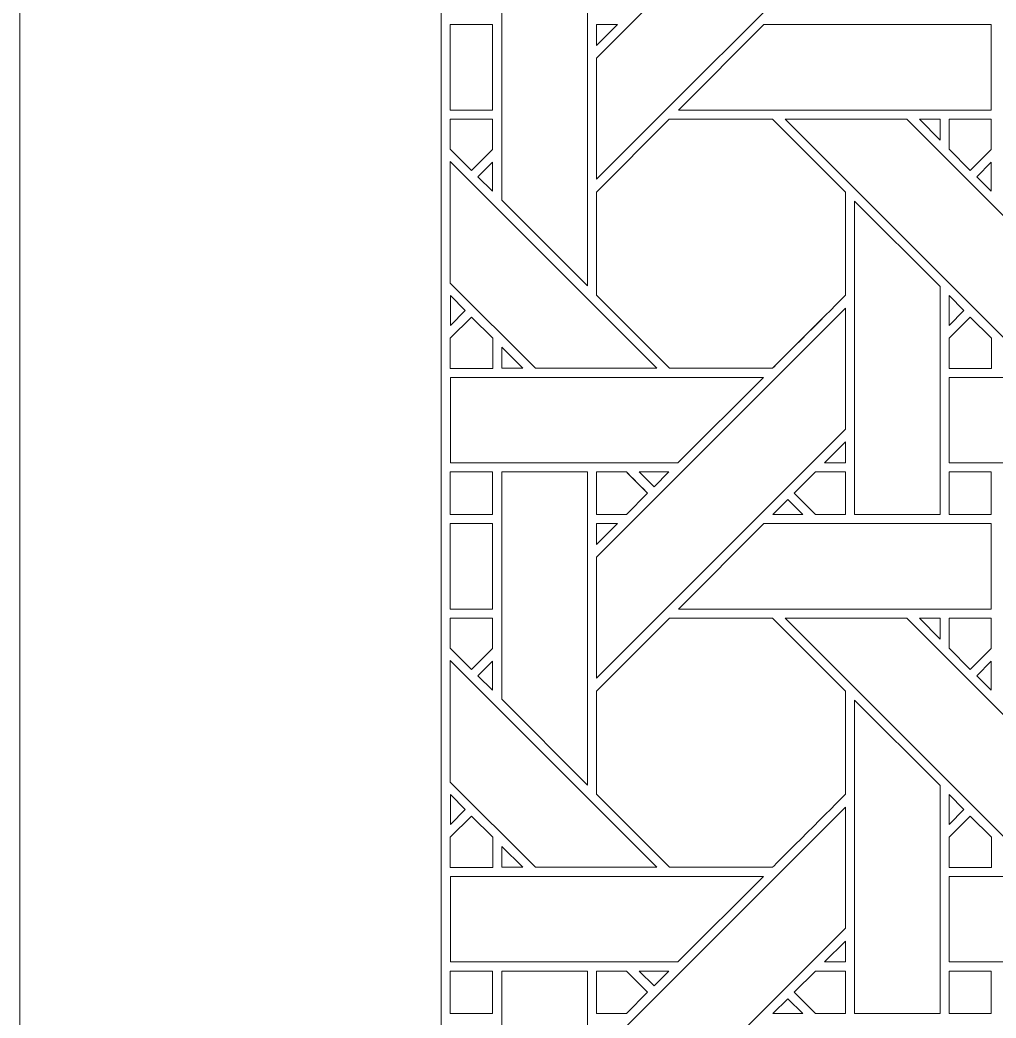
# Model space of a CAD drawing. Header units: inches. Extents: x 4.9 to 19.9, y 1.6 to 16.6.
# Drawn here: x 4.883 to 6.739, y 7.148 to 9.046 of the extents above; entities that cross this region are included whole.
import ezdxf

# ---------------------------------------------------------------- set-up
doc = ezdxf.new("R2010")
doc.units = ezdxf.units.IN
doc.header["$MEASUREMENT"] = 0
doc.layers.add('Design', color=7, linetype='Continuous', lineweight=0)

msp = doc.modelspace()

# ---------------------------------------------------------------- linework, layer by layer
at = {"layer": 'Design'}
for points, knots in [([(4.8829, 16.5948), (4.8829, 16.5948), (4.8829, 1.5948), (4.8829, 1.5948), (4.8829, 1.5948), (19.8829, 1.5948), (19.8829, 1.5948), (19.8829, 1.5948), (19.8829, 16.5948), (19.8829, 16.5948), (19.8829, 16.5948), (4.8829, 16.5948), (4.8829, 16.5948)], [0, 0, 0, 0, 1, 1, 1, 2, 2, 2, 3, 3, 3, 4, 4, 4, 4]), ([(5.684, 15.7937), (5.684, 15.7937), (5.684, 2.3959), (5.684, 2.3959), (5.684, 2.3959), (19.0818, 2.3959), (19.0818, 2.3959), (19.0818, 2.3959), (19.0818, 15.7937), (19.0818, 15.7937), (19.0818, 15.7937), (5.684, 15.7937), (5.684, 15.7937)], [0, 0, 0, 0, 1, 1, 1, 2, 2, 2, 3, 3, 3, 4, 4, 4, 4]), ([(5.9793, 8.9731), (5.9793, 8.9731), (6.453, 9.4467), (6.453, 9.4467), (6.453, 9.4467), (6.453, 9.2166), (6.453, 9.2166), (6.453, 9.2166), (5.9793, 8.743), (5.9793, 8.743), (5.9793, 8.743), (5.9793, 8.9731), (5.9793, 8.9731)], [0, 0, 0, 0, 1, 1, 1, 2, 2, 2, 3, 3, 3, 4, 4, 4, 4]), ([(5.9622, 9.1352), (5.9622, 9.1352), (5.9622, 8.5401), (5.9622, 8.5401), (5.9622, 8.5401), (5.7992, 8.703), (5.7992, 8.703), (5.7992, 8.703), (5.7992, 9.1352), (5.7992, 9.1352), (5.7992, 9.1352), (5.9622, 9.1352), (5.9622, 9.1352)], [0, 0, 0, 0, 1, 1, 1, 2, 2, 2, 3, 3, 3, 4, 4, 4, 4]), ([(5.7817, 9.0373), (5.7817, 9.0373), (5.7817, 8.8745), (5.7817, 8.8745), (5.7817, 8.8745), (5.7013, 8.8745), (5.7013, 8.8745), (5.7013, 8.8745), (5.7013, 9.0373), (5.7013, 9.0373), (5.7013, 9.0373), (5.7817, 9.0373), (5.7817, 9.0373)], [0, 0, 0, 0, 1, 1, 1, 2, 2, 2, 3, 3, 3, 4, 4, 4, 4]), ([(6.0191, 9.0373), (6.0191, 9.0373), (5.9793, 8.9975), (5.9793, 8.9975), (5.9793, 8.9975), (5.9793, 9.0373), (5.9793, 9.0373), (5.9793, 9.0373), (6.0191, 9.0373), (6.0191, 9.0373)], [0, 0, 0, 0, 1, 1, 1, 2, 2, 2, 3, 3, 3, 3]), ([(6.298, 9.0373), (6.298, 9.0373), (6.7304, 9.0373), (6.7304, 9.0373), (6.7304, 9.0373), (6.7304, 8.8745), (6.7304, 8.8745), (6.7304, 8.8745), (6.1351, 8.8745), (6.1351, 8.8745), (6.1351, 8.8745), (6.298, 9.0373), (6.298, 9.0373)], [0, 0, 0, 0, 1, 1, 1, 2, 2, 2, 3, 3, 3, 4, 4, 4, 4]), ([(5.7014, 8.8001), (5.7014, 8.8001), (5.7014, 8.8573), (5.7014, 8.8573), (5.7014, 8.8573), (5.7816, 8.8573), (5.7816, 8.8573), (5.7816, 8.8573), (5.7816, 8.7997), (5.7816, 8.7997), (5.7816, 8.7997), (5.7417, 8.7598), (5.7417, 8.7598), (5.7417, 8.7598), (5.7014, 8.8001), (5.7014, 8.8001)], [0, 0, 0, 0, 1, 1, 1, 2, 2, 2, 3, 3, 3, 4, 4, 4, 5, 5, 5, 5]), ([(5.7417, 8.7598), (5.7417, 8.7598), (5.7014, 8.8001), (5.7014, 8.8001), (5.7014, 8.8001), (5.7014, 8.8573), (5.7014, 8.8573), (5.7014, 8.8573), (5.7816, 8.8573), (5.7816, 8.8573), (5.7816, 8.8573), (5.7816, 8.7997), (5.7816, 8.7997), (5.7816, 8.7997), (5.7417, 8.7598), (5.7417, 8.7598)], [0, 0, 0, 0, 1, 1, 1, 2, 2, 2, 3, 3, 3, 4, 4, 4, 5, 5, 5, 5]), ([(6.3142, 8.3837), (6.3142, 8.3837), (6.1185, 8.3837), (6.1185, 8.3837), (6.1185, 8.3837), (5.9792, 8.5229), (5.9792, 8.5229), (5.9792, 8.5229), (5.9792, 8.7186), (5.9792, 8.7186), (5.9792, 8.7186), (6.1179, 8.8573), (6.1179, 8.8573), (6.1179, 8.8573), (6.3142, 8.8573), (6.3142, 8.8573), (6.3142, 8.8573), (6.4529, 8.7186), (6.4529, 8.7186), (6.4529, 8.7186), (6.4529, 8.5224), (6.4529, 8.5224), (6.4351, 8.5045), (6.3232, 8.3927), (6.3142, 8.3837)], [0, 0, 0, 0, 1, 1, 1, 2, 2, 2, 3, 3, 3, 4, 4, 4, 5, 5, 5, 6, 6, 6, 7, 7, 7, 8, 8, 8, 8]), ([(5.9792, 8.7186), (5.9792, 8.7186), (6.1179, 8.8573), (6.1179, 8.8573), (6.1179, 8.8573), (6.3142, 8.8573), (6.3142, 8.8573), (6.3142, 8.8573), (6.4529, 8.7186), (6.4529, 8.7186), (6.4529, 8.7186), (6.4529, 8.5224), (6.4529, 8.5224), (6.4349, 8.5042), (6.323, 8.3925), (6.3142, 8.3837), (6.3142, 8.3837), (6.1185, 8.3837), (6.1185, 8.3837), (6.1185, 8.3837), (5.9792, 8.5229), (5.9792, 8.5229), (5.9792, 8.5229), (5.9792, 8.7186), (5.9792, 8.7186)], [0, 0, 0, 0, 1, 1, 1, 2, 2, 2, 3, 3, 3, 4, 4, 4, 5, 5, 5, 6, 6, 6, 7, 7, 7, 8, 8, 8, 8]), ([(6.5694, 8.8573), (6.5694, 8.8573), (7.043, 8.3837), (7.043, 8.3837), (7.043, 8.3837), (6.812, 8.3837), (6.812, 8.3837), (6.812, 8.3837), (6.3385, 8.8573), (6.3385, 8.8573), (6.3385, 8.8573), (6.5694, 8.8573), (6.5694, 8.8573)], [0, 0, 0, 0, 1, 1, 1, 2, 2, 2, 3, 3, 3, 4, 4, 4, 4]), ([(6.633, 8.8573), (6.633, 8.8573), (6.633, 8.8175), (6.633, 8.8175), (6.633, 8.8175), (6.5935, 8.8573), (6.5935, 8.8573), (6.5935, 8.8573), (6.633, 8.8573), (6.633, 8.8573)], [0, 0, 0, 0, 1, 1, 1, 2, 2, 2, 3, 3, 3, 3]), ([(6.6501, 8.8001), (6.6501, 8.8001), (6.6501, 8.8573), (6.6501, 8.8573), (6.6501, 8.8573), (6.7304, 8.8573), (6.7304, 8.8573), (6.7304, 8.8573), (6.7304, 8.7997), (6.7304, 8.7997), (6.7304, 8.7997), (6.6904, 8.7598), (6.6904, 8.7598), (6.6904, 8.7598), (6.6501, 8.8001), (6.6501, 8.8001)], [0, 0, 0, 0, 1, 1, 1, 2, 2, 2, 3, 3, 3, 4, 4, 4, 5, 5, 5, 5]), ([(6.6904, 8.7598), (6.6904, 8.7598), (6.6501, 8.8001), (6.6501, 8.8001), (6.6501, 8.8001), (6.6501, 8.8573), (6.6501, 8.8573), (6.6501, 8.8573), (6.7304, 8.8573), (6.7304, 8.8573), (6.7304, 8.8573), (6.7304, 8.7997), (6.7304, 8.7997), (6.7304, 8.7997), (6.6904, 8.7598), (6.6904, 8.7598)], [0, 0, 0, 0, 1, 1, 1, 2, 2, 2, 3, 3, 3, 4, 4, 4, 5, 5, 5, 5]), ([(5.7013, 8.7767), (5.7013, 8.7767), (6.0943, 8.3837), (6.0943, 8.3837), (6.0943, 8.3837), (5.8633, 8.3837), (5.8633, 8.3837), (5.8633, 8.3837), (5.7013, 8.5457), (5.7013, 8.5457), (5.7013, 8.5457), (5.7013, 8.7767), (5.7013, 8.7767)], [0, 0, 0, 0, 1, 1, 1, 2, 2, 2, 3, 3, 3, 4, 4, 4, 4]), ([(5.7817, 8.7755), (5.7817, 8.7755), (5.7817, 8.7203), (5.7817, 8.7203), (5.7817, 8.7203), (5.7539, 8.7477), (5.7539, 8.7477), (5.7539, 8.7477), (5.7817, 8.7755), (5.7817, 8.7755)], [0, 0, 0, 0, 1, 1, 1, 2, 2, 2, 3, 3, 3, 3]), ([(6.7304, 8.7755), (6.7304, 8.7755), (6.7304, 8.7203), (6.7304, 8.7203), (6.7304, 8.7203), (6.7027, 8.7477), (6.7027, 8.7477), (6.7027, 8.7477), (6.7304, 8.7755), (6.7304, 8.7755)], [0, 0, 0, 0, 1, 1, 1, 2, 2, 2, 3, 3, 3, 3]), ([(6.6329, 8.5394), (6.6329, 8.5394), (6.6329, 8.1057), (6.6329, 8.1057), (6.6329, 8.1057), (6.4701, 8.1057), (6.4701, 8.1057), (6.4701, 8.1057), (6.4701, 8.7015), (6.4701, 8.7015), (6.4701, 8.7015), (6.6329, 8.5394), (6.6329, 8.5394)], [0, 0, 0, 0, 1, 1, 1, 2, 2, 2, 3, 3, 3, 4, 4, 4, 4]), ([(5.7015, 8.4651), (5.7015, 8.4651), (5.7015, 8.5219), (5.7015, 8.5219), (5.7015, 8.5219), (5.7296, 8.4933), (5.7296, 8.4933), (5.7296, 8.4933), (5.7015, 8.4651), (5.7015, 8.4651)], [0, 0, 0, 0, 1, 1, 1, 2, 2, 2, 3, 3, 3, 3]), ([(6.6502, 8.4651), (6.6502, 8.4651), (6.6502, 8.5219), (6.6502, 8.5219), (6.6502, 8.5219), (6.6784, 8.4933), (6.6784, 8.4933), (6.6784, 8.4933), (6.6502, 8.4651), (6.6502, 8.4651)], [0, 0, 0, 0, 1, 1, 1, 2, 2, 2, 3, 3, 3, 3]), ([(5.9793, 8.0244), (5.9793, 8.0244), (6.453, 8.498), (6.453, 8.498), (6.453, 8.498), (6.453, 8.2679), (6.453, 8.2679), (6.453, 8.2679), (5.9793, 7.7943), (5.9793, 7.7943), (5.9793, 7.7943), (5.9793, 8.0244), (5.9793, 8.0244)], [0, 0, 0, 0, 1, 1, 1, 2, 2, 2, 3, 3, 3, 4, 4, 4, 4]), ([(5.7014, 8.3834), (5.7014, 8.3834), (5.7014, 8.4407), (5.7014, 8.4407), (5.7014, 8.4407), (5.7417, 8.4811), (5.7417, 8.4811), (5.7417, 8.4811), (5.782, 8.4407), (5.782, 8.4407), (5.782, 8.4407), (5.782, 8.3834), (5.782, 8.3834), (5.782, 8.3834), (5.7014, 8.3834), (5.7014, 8.3834)], [0, 0, 0, 0, 1, 1, 1, 2, 2, 2, 3, 3, 3, 4, 4, 4, 5, 5, 5, 5]), ([(5.7417, 8.4811), (5.7417, 8.4811), (5.782, 8.4407), (5.782, 8.4407), (5.782, 8.4407), (5.782, 8.3834), (5.782, 8.3834), (5.782, 8.3834), (5.7014, 8.3834), (5.7014, 8.3834), (5.7014, 8.3834), (5.7014, 8.4407), (5.7014, 8.4407), (5.7014, 8.4407), (5.7417, 8.4811), (5.7417, 8.4811)], [0, 0, 0, 0, 1, 1, 1, 2, 2, 2, 3, 3, 3, 4, 4, 4, 5, 5, 5, 5]), ([(6.6501, 8.3834), (6.6501, 8.3834), (6.6501, 8.4407), (6.6501, 8.4407), (6.6501, 8.4407), (6.6904, 8.4811), (6.6904, 8.4811), (6.6904, 8.4811), (6.7308, 8.4407), (6.7308, 8.4407), (6.7308, 8.4407), (6.7308, 8.3834), (6.7308, 8.3834), (6.7308, 8.3834), (6.6501, 8.3834), (6.6501, 8.3834)], [0, 0, 0, 0, 1, 1, 1, 2, 2, 2, 3, 3, 3, 4, 4, 4, 5, 5, 5, 5]), ([(6.6904, 8.4811), (6.6904, 8.4811), (6.7308, 8.4407), (6.7308, 8.4407), (6.7308, 8.4407), (6.7308, 8.3834), (6.7308, 8.3834), (6.7308, 8.3834), (6.6501, 8.3834), (6.6501, 8.3834), (6.6501, 8.3834), (6.6501, 8.4407), (6.6501, 8.4407), (6.6501, 8.4407), (6.6904, 8.4811), (6.6904, 8.4811)], [0, 0, 0, 0, 1, 1, 1, 2, 2, 2, 3, 3, 3, 4, 4, 4, 5, 5, 5, 5]), ([(5.7994, 8.3837), (5.7994, 8.3837), (5.7994, 8.4235), (5.7994, 8.4235), (5.7994, 8.4235), (5.8391, 8.3837), (5.8391, 8.3837), (5.8391, 8.3837), (5.7994, 8.3837), (5.7994, 8.3837)], [0, 0, 0, 0, 1, 1, 1, 2, 2, 2, 3, 3, 3, 3]), ([(5.7015, 8.2037), (5.7015, 8.2037), (5.7015, 8.3664), (5.7015, 8.3664), (5.7015, 8.3664), (6.2972, 8.3664), (6.2972, 8.3664), (6.2972, 8.3664), (6.1344, 8.2037), (6.1344, 8.2037), (6.1344, 8.2037), (5.7015, 8.2037), (5.7015, 8.2037)], [0, 0, 0, 0, 1, 1, 1, 2, 2, 2, 3, 3, 3, 4, 4, 4, 4]), ([(6.6502, 8.2037), (6.6502, 8.2037), (6.6502, 8.3664), (6.6502, 8.3664), (6.6502, 8.3664), (7.2459, 8.3664), (7.2459, 8.3664), (7.2459, 8.3664), (7.0832, 8.2037), (7.0832, 8.2037), (7.0832, 8.2037), (6.6502, 8.2037), (6.6502, 8.2037)], [0, 0, 0, 0, 1, 1, 1, 2, 2, 2, 3, 3, 3, 4, 4, 4, 4]), ([(6.4132, 8.2038), (6.4132, 8.2038), (6.453, 8.2435), (6.453, 8.2435), (6.453, 8.2435), (6.453, 8.2038), (6.453, 8.2038), (6.453, 8.2038), (6.4132, 8.2038), (6.4132, 8.2038)], [0, 0, 0, 0, 1, 1, 1, 2, 2, 2, 3, 3, 3, 3]), ([(5.7014, 8.1057), (5.7014, 8.1057), (5.7014, 8.1865), (5.7014, 8.1865), (5.7014, 8.1865), (5.7816, 8.1865), (5.7816, 8.1865), (5.7816, 8.1865), (5.7816, 8.1057), (5.7816, 8.1057), (5.7816, 8.1057), (5.7014, 8.1057), (5.7014, 8.1057)], [0, 0, 0, 0, 1, 1, 1, 2, 2, 2, 3, 3, 3, 4, 4, 4, 4]), ([(5.7816, 8.1865), (5.7816, 8.1865), (5.7816, 8.1057), (5.7816, 8.1057), (5.7816, 8.1057), (5.7014, 8.1057), (5.7014, 8.1057), (5.7014, 8.1057), (5.7014, 8.1865), (5.7014, 8.1865), (5.7014, 8.1865), (5.7816, 8.1865), (5.7816, 8.1865)], [0, 0, 0, 0, 1, 1, 1, 2, 2, 2, 3, 3, 3, 4, 4, 4, 4]), ([(5.9622, 8.1865), (5.9622, 8.1865), (5.9622, 7.5914), (5.9622, 7.5914), (5.9622, 7.5914), (5.7992, 7.7543), (5.7992, 7.7543), (5.7992, 7.7543), (5.7992, 8.1865), (5.7992, 8.1865), (5.7992, 8.1865), (5.9622, 8.1865), (5.9622, 8.1865)], [0, 0, 0, 0, 1, 1, 1, 2, 2, 2, 3, 3, 3, 4, 4, 4, 4]), ([(5.9792, 8.1057), (5.9792, 8.1057), (5.9792, 8.1865), (5.9792, 8.1865), (5.9792, 8.1865), (6.0363, 8.1865), (6.0363, 8.1865), (6.0414, 8.1813), (6.0722, 8.1505), (6.0766, 8.1461), (6.0766, 8.1461), (6.0362, 8.1057), (6.0362, 8.1057), (6.0362, 8.1057), (5.9792, 8.1057), (5.9792, 8.1057)], [0, 0, 0, 0, 1, 1, 1, 2, 2, 2, 3, 3, 3, 4, 4, 4, 5, 5, 5, 5]), ([(6.0766, 8.1461), (6.0766, 8.1461), (6.0362, 8.1057), (6.0362, 8.1057), (6.0362, 8.1057), (5.9792, 8.1057), (5.9792, 8.1057), (5.9792, 8.1057), (5.9792, 8.1865), (5.9792, 8.1865), (5.9792, 8.1865), (6.0363, 8.1865), (6.0363, 8.1865), (6.0416, 8.1812), (6.0724, 8.1504), (6.0766, 8.1461)], [0, 0, 0, 0, 1, 1, 1, 2, 2, 2, 3, 3, 3, 4, 4, 4, 5, 5, 5, 5]), ([(6.0607, 8.1865), (6.0607, 8.1865), (6.1172, 8.1865), (6.1172, 8.1865), (6.1172, 8.1865), (6.0889, 8.1583), (6.0889, 8.1583), (6.0889, 8.1583), (6.0607, 8.1865), (6.0607, 8.1865)], [0, 0, 0, 0, 1, 1, 1, 2, 2, 2, 3, 3, 3, 3]), ([(6.3958, 8.1057), (6.3958, 8.1057), (6.3554, 8.1461), (6.3554, 8.1461), (6.3554, 8.1461), (6.3959, 8.1865), (6.3959, 8.1865), (6.3959, 8.1865), (6.4529, 8.1865), (6.4529, 8.1865), (6.4529, 8.1865), (6.4529, 8.1057), (6.4529, 8.1057), (6.4529, 8.1057), (6.3958, 8.1057), (6.3958, 8.1057)], [0, 0, 0, 0, 1, 1, 1, 2, 2, 2, 3, 3, 3, 4, 4, 4, 5, 5, 5, 5]), ([(6.3554, 8.1461), (6.3554, 8.1461), (6.3959, 8.1865), (6.3959, 8.1865), (6.3959, 8.1865), (6.4529, 8.1865), (6.4529, 8.1865), (6.4529, 8.1865), (6.4529, 8.1057), (6.4529, 8.1057), (6.4529, 8.1057), (6.3958, 8.1057), (6.3958, 8.1057), (6.3958, 8.1057), (6.3554, 8.1461), (6.3554, 8.1461)], [0, 0, 0, 0, 1, 1, 1, 2, 2, 2, 3, 3, 3, 4, 4, 4, 5, 5, 5, 5]), ([(6.6501, 8.1057), (6.6501, 8.1057), (6.6501, 8.1865), (6.6501, 8.1865), (6.6501, 8.1865), (6.7304, 8.1865), (6.7304, 8.1865), (6.7304, 8.1865), (6.7304, 8.1057), (6.7304, 8.1057), (6.7304, 8.1057), (6.6501, 8.1057), (6.6501, 8.1057)], [0, 0, 0, 0, 1, 1, 1, 2, 2, 2, 3, 3, 3, 4, 4, 4, 4]), ([(6.7304, 8.1865), (6.7304, 8.1865), (6.7304, 8.1057), (6.7304, 8.1057), (6.7304, 8.1057), (6.6501, 8.1057), (6.6501, 8.1057), (6.6501, 8.1057), (6.6501, 8.1865), (6.6501, 8.1865), (6.6501, 8.1865), (6.7304, 8.1865), (6.7304, 8.1865)], [0, 0, 0, 0, 1, 1, 1, 2, 2, 2, 3, 3, 3, 4, 4, 4, 4]), ([(6.3716, 8.1057), (6.3716, 8.1057), (6.3151, 8.1057), (6.3151, 8.1057), (6.3151, 8.1057), (6.3434, 8.1339), (6.3434, 8.1339), (6.3434, 8.1339), (6.3716, 8.1057), (6.3716, 8.1057)], [0, 0, 0, 0, 1, 1, 1, 2, 2, 2, 3, 3, 3, 3]), ([(5.7817, 8.0885), (5.7817, 8.0885), (5.7817, 7.9257), (5.7817, 7.9257), (5.7817, 7.9257), (5.7013, 7.9257), (5.7013, 7.9257), (5.7013, 7.9257), (5.7013, 8.0885), (5.7013, 8.0885), (5.7013, 8.0885), (5.7817, 8.0885), (5.7817, 8.0885)], [0, 0, 0, 0, 1, 1, 1, 2, 2, 2, 3, 3, 3, 4, 4, 4, 4]), ([(6.0191, 8.0885), (6.0191, 8.0885), (5.9793, 8.0487), (5.9793, 8.0487), (5.9793, 8.0487), (5.9793, 8.0885), (5.9793, 8.0885), (5.9793, 8.0885), (6.0191, 8.0885), (6.0191, 8.0885)], [0, 0, 0, 0, 1, 1, 1, 2, 2, 2, 3, 3, 3, 3]), ([(6.298, 8.0885), (6.298, 8.0885), (6.7304, 8.0885), (6.7304, 8.0885), (6.7304, 8.0885), (6.7304, 7.9257), (6.7304, 7.9257), (6.7304, 7.9257), (6.1351, 7.9257), (6.1351, 7.9257), (6.1351, 7.9257), (6.298, 8.0885), (6.298, 8.0885)], [0, 0, 0, 0, 1, 1, 1, 2, 2, 2, 3, 3, 3, 4, 4, 4, 4]), ([(5.7816, 7.9086), (5.7816, 7.9086), (5.7816, 7.851), (5.7816, 7.851), (5.7816, 7.851), (5.7417, 7.8111), (5.7417, 7.8111), (5.7417, 7.8111), (5.7014, 7.8514), (5.7014, 7.8514), (5.7014, 7.8514), (5.7014, 7.9086), (5.7014, 7.9086), (5.7014, 7.9086), (5.7816, 7.9086), (5.7816, 7.9086)], [0, 0, 0, 0, 1, 1, 1, 2, 2, 2, 3, 3, 3, 4, 4, 4, 5, 5, 5, 5]), ([(5.7417, 7.8111), (5.7417, 7.8111), (5.7014, 7.8514), (5.7014, 7.8514), (5.7014, 7.8514), (5.7014, 7.9086), (5.7014, 7.9086), (5.7014, 7.9086), (5.7816, 7.9086), (5.7816, 7.9086), (5.7816, 7.9086), (5.7816, 7.851), (5.7816, 7.851), (5.7816, 7.851), (5.7417, 7.8111), (5.7417, 7.8111)], [0, 0, 0, 0, 1, 1, 1, 2, 2, 2, 3, 3, 3, 4, 4, 4, 5, 5, 5, 5]), ([(6.3142, 7.435), (6.3142, 7.435), (6.1185, 7.435), (6.1185, 7.435), (6.1185, 7.435), (5.9792, 7.5742), (5.9792, 7.5742), (5.9792, 7.5742), (5.9792, 7.7699), (5.9792, 7.7699), (5.9792, 7.7699), (6.118, 7.9086), (6.118, 7.9086), (6.118, 7.9086), (6.3142, 7.9086), (6.3142, 7.9086), (6.3142, 7.9086), (6.4529, 7.7699), (6.4529, 7.7699), (6.4529, 7.7699), (6.4529, 7.5737), (6.4529, 7.5737), (6.4351, 7.5557), (6.3232, 7.444), (6.3142, 7.435)], [0, 0, 0, 0, 1, 1, 1, 2, 2, 2, 3, 3, 3, 4, 4, 4, 5, 5, 5, 6, 6, 6, 7, 7, 7, 8, 8, 8, 8]), ([(5.9792, 7.7699), (5.9792, 7.7699), (6.118, 7.9086), (6.118, 7.9086), (6.118, 7.9086), (6.3142, 7.9086), (6.3142, 7.9086), (6.3142, 7.9086), (6.4529, 7.7699), (6.4529, 7.7699), (6.4529, 7.7699), (6.4529, 7.5737), (6.4529, 7.5737), (6.4351, 7.5557), (6.3232, 7.444), (6.3142, 7.435), (6.3142, 7.435), (6.1185, 7.435), (6.1185, 7.435), (6.1185, 7.435), (5.9792, 7.5742), (5.9792, 7.5742), (5.9792, 7.5742), (5.9792, 7.7699), (5.9792, 7.7699)], [0, 0, 0, 0, 1, 1, 1, 2, 2, 2, 3, 3, 3, 4, 4, 4, 5, 5, 5, 6, 6, 6, 7, 7, 7, 8, 8, 8, 8]), ([(6.5694, 7.9086), (6.5694, 7.9086), (7.043, 7.435), (7.043, 7.435), (7.043, 7.435), (6.812, 7.435), (6.812, 7.435), (6.812, 7.435), (6.3385, 7.9086), (6.3385, 7.9086), (6.3385, 7.9086), (6.5694, 7.9086), (6.5694, 7.9086)], [0, 0, 0, 0, 1, 1, 1, 2, 2, 2, 3, 3, 3, 4, 4, 4, 4]), ([(6.633, 7.9086), (6.633, 7.9086), (6.633, 7.8688), (6.633, 7.8688), (6.633, 7.8688), (6.5935, 7.9086), (6.5935, 7.9086), (6.5935, 7.9086), (6.633, 7.9086), (6.633, 7.9086)], [0, 0, 0, 0, 1, 1, 1, 2, 2, 2, 3, 3, 3, 3]), ([(6.6501, 7.8514), (6.6501, 7.8514), (6.6501, 7.9086), (6.6501, 7.9086), (6.6501, 7.9086), (6.7304, 7.9086), (6.7304, 7.9086), (6.7304, 7.9086), (6.7304, 7.851), (6.7304, 7.851), (6.7304, 7.851), (6.6904, 7.8111), (6.6904, 7.8111), (6.6904, 7.8111), (6.6501, 7.8514), (6.6501, 7.8514)], [0, 0, 0, 0, 1, 1, 1, 2, 2, 2, 3, 3, 3, 4, 4, 4, 5, 5, 5, 5]), ([(6.6904, 7.8111), (6.6904, 7.8111), (6.6501, 7.8514), (6.6501, 7.8514), (6.6501, 7.8514), (6.6501, 7.9086), (6.6501, 7.9086), (6.6501, 7.9086), (6.7304, 7.9086), (6.7304, 7.9086), (6.7304, 7.9086), (6.7304, 7.851), (6.7304, 7.851), (6.7304, 7.851), (6.6904, 7.8111), (6.6904, 7.8111)], [0, 0, 0, 0, 1, 1, 1, 2, 2, 2, 3, 3, 3, 4, 4, 4, 5, 5, 5, 5]), ([(5.7013, 7.8279), (5.7013, 7.8279), (6.0943, 7.435), (6.0943, 7.435), (6.0943, 7.435), (5.8633, 7.435), (5.8633, 7.435), (5.8633, 7.435), (5.7013, 7.5969), (5.7013, 7.5969), (5.7013, 7.5969), (5.7013, 7.8279), (5.7013, 7.8279)], [0, 0, 0, 0, 1, 1, 1, 2, 2, 2, 3, 3, 3, 4, 4, 4, 4]), ([(5.7817, 7.8268), (5.7817, 7.8268), (5.7817, 7.7716), (5.7817, 7.7716), (5.7817, 7.7716), (5.7539, 7.799), (5.7539, 7.799), (5.7539, 7.799), (5.7817, 7.8268), (5.7817, 7.8268)], [0, 0, 0, 0, 1, 1, 1, 2, 2, 2, 3, 3, 3, 3]), ([(6.7304, 7.8268), (6.7304, 7.8268), (6.7304, 7.7716), (6.7304, 7.7716), (6.7304, 7.7716), (6.7027, 7.799), (6.7027, 7.799), (6.7027, 7.799), (6.7304, 7.8268), (6.7304, 7.8268)], [0, 0, 0, 0, 1, 1, 1, 2, 2, 2, 3, 3, 3, 3]), ([(6.6329, 7.5906), (6.6329, 7.5906), (6.6329, 7.157), (6.6329, 7.157), (6.6329, 7.157), (6.4701, 7.157), (6.4701, 7.157), (6.4701, 7.157), (6.4701, 7.7528), (6.4701, 7.7528), (6.4701, 7.7528), (6.6329, 7.5906), (6.6329, 7.5906)], [0, 0, 0, 0, 1, 1, 1, 2, 2, 2, 3, 3, 3, 4, 4, 4, 4]), ([(5.7015, 7.5164), (5.7015, 7.5164), (5.7015, 7.5732), (5.7015, 7.5732), (5.7015, 7.5732), (5.7296, 7.5446), (5.7296, 7.5446), (5.7296, 7.5446), (5.7015, 7.5164), (5.7015, 7.5164)], [0, 0, 0, 0, 1, 1, 1, 2, 2, 2, 3, 3, 3, 3]), ([(6.6502, 7.5164), (6.6502, 7.5164), (6.6502, 7.5732), (6.6502, 7.5732), (6.6502, 7.5732), (6.6784, 7.5446), (6.6784, 7.5446), (6.6784, 7.5446), (6.6502, 7.5164), (6.6502, 7.5164)], [0, 0, 0, 0, 1, 1, 1, 2, 2, 2, 3, 3, 3, 3]), ([(5.9793, 7.0756), (5.9793, 7.0756), (6.453, 7.5492), (6.453, 7.5492), (6.453, 7.5492), (6.453, 7.3192), (6.453, 7.3192), (6.453, 7.3192), (5.9793, 6.8455), (5.9793, 6.8455), (5.9793, 6.8455), (5.9793, 7.0756), (5.9793, 7.0756)], [0, 0, 0, 0, 1, 1, 1, 2, 2, 2, 3, 3, 3, 4, 4, 4, 4]), ([(5.7014, 7.4347), (5.7014, 7.4347), (5.7014, 7.492), (5.7014, 7.492), (5.7014, 7.492), (5.7416, 7.5323), (5.7416, 7.5323), (5.7416, 7.5323), (5.782, 7.492), (5.782, 7.492), (5.782, 7.492), (5.782, 7.4347), (5.782, 7.4347), (5.782, 7.4347), (5.7014, 7.4347), (5.7014, 7.4347)], [0, 0, 0, 0, 1, 1, 1, 2, 2, 2, 3, 3, 3, 4, 4, 4, 5, 5, 5, 5]), ([(5.7418, 7.5323), (5.7418, 7.5323), (5.782, 7.492), (5.782, 7.492), (5.782, 7.492), (5.782, 7.4347), (5.782, 7.4347), (5.782, 7.4347), (5.7014, 7.4347), (5.7014, 7.4347), (5.7014, 7.4347), (5.7014, 7.492), (5.7014, 7.492), (5.7014, 7.492), (5.7418, 7.5323), (5.7418, 7.5323)], [0, 0, 0, 0, 1, 1, 1, 2, 2, 2, 3, 3, 3, 4, 4, 4, 5, 5, 5, 5]), ([(6.6501, 7.4347), (6.6501, 7.4347), (6.6501, 7.492), (6.6501, 7.492), (6.6501, 7.492), (6.6904, 7.5323), (6.6904, 7.5323), (6.6904, 7.5323), (6.7308, 7.492), (6.7308, 7.492), (6.7308, 7.492), (6.7308, 7.4347), (6.7308, 7.4347), (6.7308, 7.4347), (6.6501, 7.4347), (6.6501, 7.4347)], [0, 0, 0, 0, 1, 1, 1, 2, 2, 2, 3, 3, 3, 4, 4, 4, 5, 5, 5, 5]), ([(6.6904, 7.5323), (6.6904, 7.5323), (6.7308, 7.492), (6.7308, 7.492), (6.7308, 7.492), (6.7308, 7.4347), (6.7308, 7.4347), (6.7308, 7.4347), (6.6501, 7.4347), (6.6501, 7.4347), (6.6501, 7.4347), (6.6501, 7.492), (6.6501, 7.492), (6.6501, 7.492), (6.6904, 7.5323), (6.6904, 7.5323)], [0, 0, 0, 0, 1, 1, 1, 2, 2, 2, 3, 3, 3, 4, 4, 4, 5, 5, 5, 5]), ([(5.7994, 7.4349), (5.7994, 7.4349), (5.7994, 7.4747), (5.7994, 7.4747), (5.7994, 7.4747), (5.8391, 7.4349), (5.8391, 7.4349), (5.8391, 7.4349), (5.7994, 7.4349), (5.7994, 7.4349)], [0, 0, 0, 0, 1, 1, 1, 2, 2, 2, 3, 3, 3, 3]), ([(5.7015, 7.255), (5.7015, 7.255), (5.7015, 7.4177), (5.7015, 7.4177), (5.7015, 7.4177), (6.2972, 7.4177), (6.2972, 7.4177), (6.2972, 7.4177), (6.1344, 7.255), (6.1344, 7.255), (6.1344, 7.255), (5.7015, 7.255), (5.7015, 7.255)], [0, 0, 0, 0, 1, 1, 1, 2, 2, 2, 3, 3, 3, 4, 4, 4, 4]), ([(6.6502, 7.255), (6.6502, 7.255), (6.6502, 7.4177), (6.6502, 7.4177), (6.6502, 7.4177), (7.2459, 7.4177), (7.2459, 7.4177), (7.2459, 7.4177), (7.0831, 7.255), (7.0831, 7.255), (7.0831, 7.255), (6.6502, 7.255), (6.6502, 7.255)], [0, 0, 0, 0, 1, 1, 1, 2, 2, 2, 3, 3, 3, 4, 4, 4, 4]), ([(6.4132, 7.255), (6.4132, 7.255), (6.453, 7.2948), (6.453, 7.2948), (6.453, 7.2948), (6.453, 7.255), (6.453, 7.255), (6.453, 7.255), (6.4132, 7.255), (6.4132, 7.255)], [0, 0, 0, 0, 1, 1, 1, 2, 2, 2, 3, 3, 3, 3]), ([(5.7014, 7.1569), (5.7014, 7.1569), (5.7014, 7.2377), (5.7014, 7.2377), (5.7014, 7.2377), (5.7816, 7.2377), (5.7816, 7.2377), (5.7816, 7.2377), (5.7816, 7.1569), (5.7816, 7.1569), (5.7816, 7.1569), (5.7014, 7.1569), (5.7014, 7.1569)], [0, 0, 0, 0, 1, 1, 1, 2, 2, 2, 3, 3, 3, 4, 4, 4, 4]), ([(5.7014, 7.2377), (5.7014, 7.2377), (5.7816, 7.2377), (5.7816, 7.2377), (5.7816, 7.2377), (5.7816, 7.1569), (5.7816, 7.1569), (5.7816, 7.1569), (5.7014, 7.1569), (5.7014, 7.1569), (5.7014, 7.1569), (5.7014, 7.2377), (5.7014, 7.2377)], [0, 0, 0, 0, 1, 1, 1, 2, 2, 2, 3, 3, 3, 4, 4, 4, 4]), ([(5.9622, 7.2377), (5.9622, 7.2377), (5.9622, 6.6426), (5.9622, 6.6426), (5.9622, 6.6426), (5.7992, 6.8055), (5.7992, 6.8055), (5.7992, 6.8055), (5.7992, 7.2377), (5.7992, 7.2377), (5.7992, 7.2377), (5.9622, 7.2377), (5.9622, 7.2377)], [0, 0, 0, 0, 1, 1, 1, 2, 2, 2, 3, 3, 3, 4, 4, 4, 4]), ([(5.9792, 7.1569), (5.9792, 7.1569), (5.9792, 7.2377), (5.9792, 7.2377), (5.9792, 7.2377), (6.0363, 7.2377), (6.0363, 7.2377), (6.0414, 7.2326), (6.0722, 7.2018), (6.0766, 7.1974), (6.0766, 7.1974), (6.0362, 7.1569), (6.0362, 7.1569), (6.0362, 7.1569), (5.9792, 7.1569), (5.9792, 7.1569)], [0, 0, 0, 0, 1, 1, 1, 2, 2, 2, 3, 3, 3, 4, 4, 4, 5, 5, 5, 5]), ([(6.0766, 7.1974), (6.0766, 7.1974), (6.0362, 7.1569), (6.0362, 7.1569), (6.0362, 7.1569), (5.9792, 7.1569), (5.9792, 7.1569), (5.9792, 7.1569), (5.9792, 7.2377), (5.9792, 7.2377), (5.9792, 7.2377), (6.0363, 7.2377), (6.0363, 7.2377), (6.0415, 7.2325), (6.0723, 7.2017), (6.0766, 7.1974)], [0, 0, 0, 0, 1, 1, 1, 2, 2, 2, 3, 3, 3, 4, 4, 4, 5, 5, 5, 5]), ([(6.0607, 7.2377), (6.0607, 7.2377), (6.1172, 7.2377), (6.1172, 7.2377), (6.1172, 7.2377), (6.0889, 7.2096), (6.0889, 7.2096), (6.0889, 7.2096), (6.0607, 7.2377), (6.0607, 7.2377)], [0, 0, 0, 0, 1, 1, 1, 2, 2, 2, 3, 3, 3, 3]), ([(6.3958, 7.1569), (6.3958, 7.1569), (6.3554, 7.1973), (6.3554, 7.1973), (6.3554, 7.1973), (6.3959, 7.2377), (6.3959, 7.2377), (6.3959, 7.2377), (6.4529, 7.2377), (6.4529, 7.2377), (6.4529, 7.2377), (6.4529, 7.1569), (6.4529, 7.1569), (6.4529, 7.1569), (6.3958, 7.1569), (6.3958, 7.1569)], [0, 0, 0, 0, 1, 1, 1, 2, 2, 2, 3, 3, 3, 4, 4, 4, 5, 5, 5, 5]), ([(6.3554, 7.1973), (6.3554, 7.1973), (6.3959, 7.2377), (6.3959, 7.2377), (6.3959, 7.2377), (6.4529, 7.2377), (6.4529, 7.2377), (6.4529, 7.2377), (6.4529, 7.1569), (6.4529, 7.1569), (6.4529, 7.1569), (6.3958, 7.1569), (6.3958, 7.1569), (6.3958, 7.1569), (6.3554, 7.1973), (6.3554, 7.1973)], [0, 0, 0, 0, 1, 1, 1, 2, 2, 2, 3, 3, 3, 4, 4, 4, 5, 5, 5, 5]), ([(6.6501, 7.1569), (6.6501, 7.1569), (6.6501, 7.2377), (6.6501, 7.2377), (6.6501, 7.2377), (6.7304, 7.2377), (6.7304, 7.2377), (6.7304, 7.2377), (6.7304, 7.1569), (6.7304, 7.1569), (6.7304, 7.1569), (6.6501, 7.1569), (6.6501, 7.1569)], [0, 0, 0, 0, 1, 1, 1, 2, 2, 2, 3, 3, 3, 4, 4, 4, 4]), ([(6.7304, 7.2377), (6.7304, 7.2377), (6.7304, 7.1569), (6.7304, 7.1569), (6.7304, 7.1569), (6.6501, 7.1569), (6.6501, 7.1569), (6.6501, 7.1569), (6.6501, 7.2377), (6.6501, 7.2377), (6.6501, 7.2377), (6.7304, 7.2377), (6.7304, 7.2377)], [0, 0, 0, 0, 1, 1, 1, 2, 2, 2, 3, 3, 3, 4, 4, 4, 4]), ([(6.3716, 7.157), (6.3716, 7.157), (6.3151, 7.157), (6.3151, 7.157), (6.3151, 7.157), (6.3434, 7.1852), (6.3434, 7.1852), (6.3434, 7.1852), (6.3716, 7.157), (6.3716, 7.157)], [0, 0, 0, 0, 1, 1, 1, 2, 2, 2, 3, 3, 3, 3])]:
    msp.add_open_spline(points, degree=3, knots=knots, dxfattribs=at)

doc.saveas('drawing.dxf')
